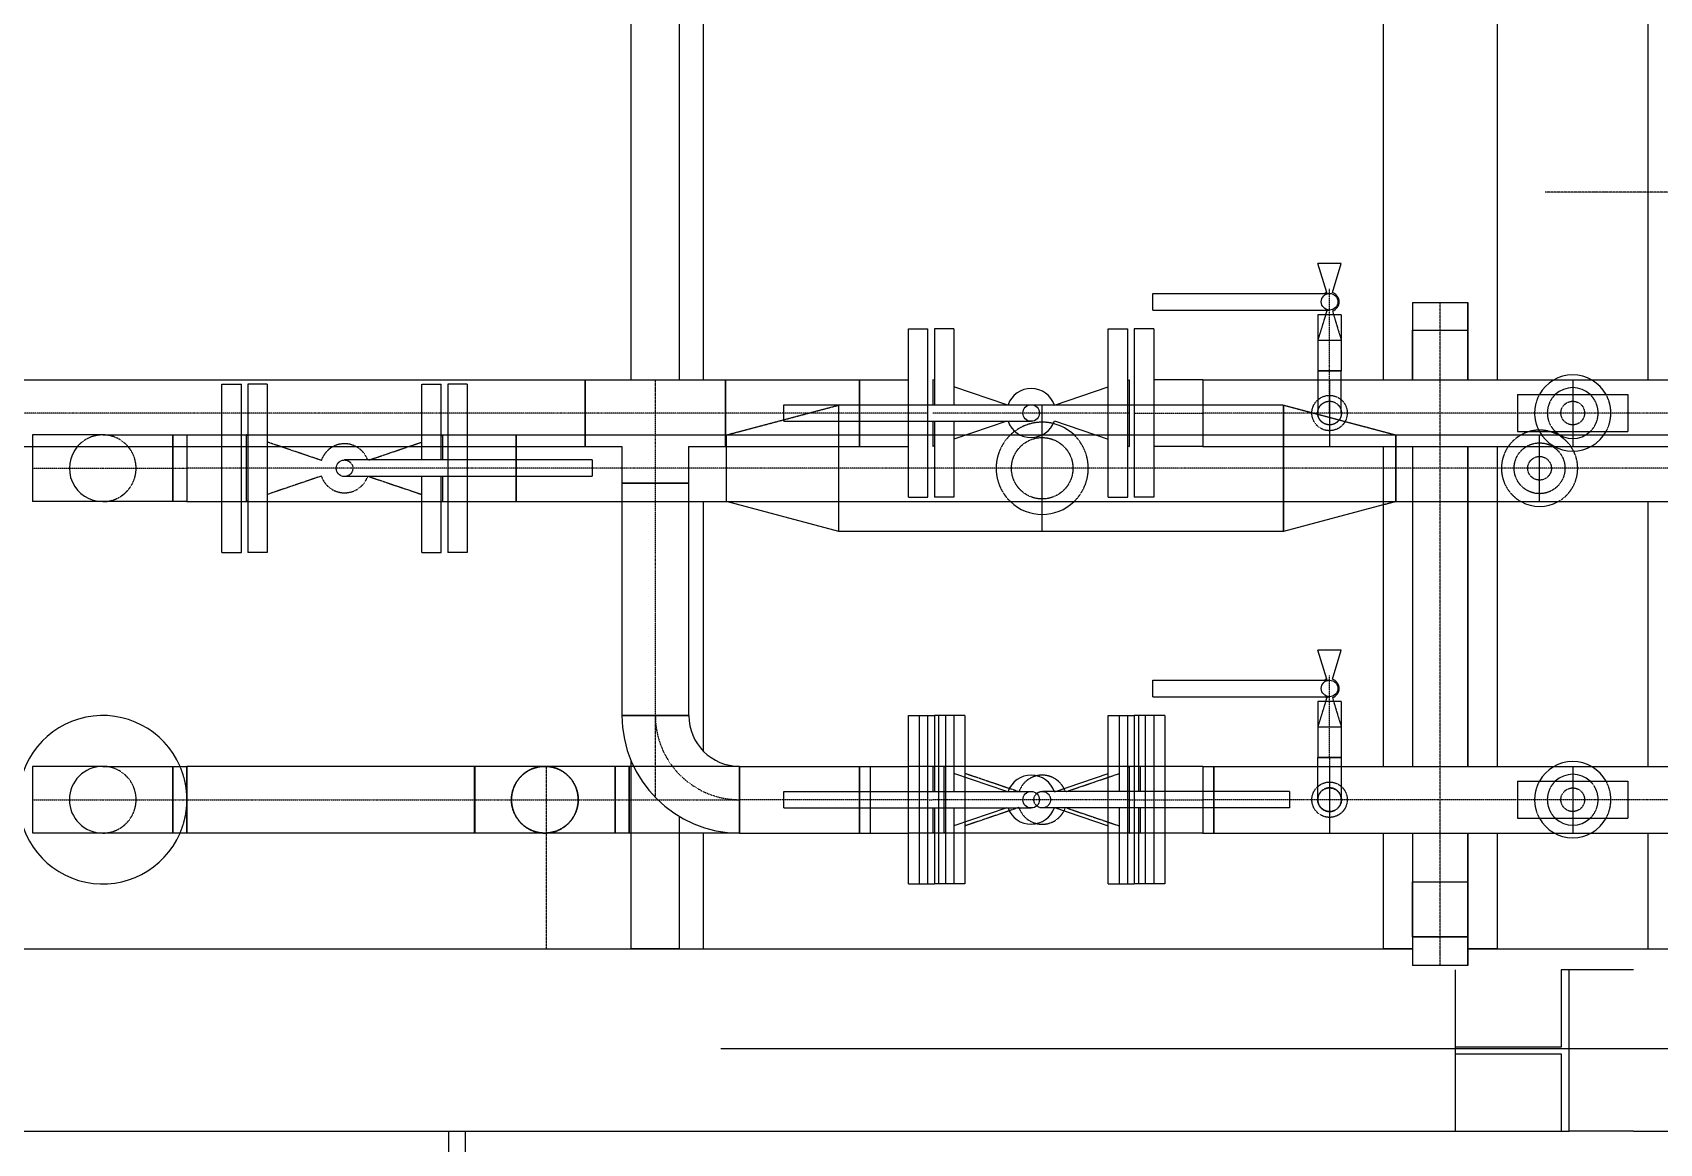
# Model space of a CAD drawing. Header units: millimetres. Extents: x -10011772 to -8149599, y 2847708 to 3434448.
# Drawn here: x -9499752 to -9496808, y 3207041 to 3209052 of the extents above; entities that cross this region are included whole.
import ezdxf

# ---------------------------------------------------------------- set-up
doc = ezdxf.new("R2010")
doc.units = ezdxf.units.MM
for name, pattern in [('DASHDOT2', [0.5, 0.25, -0.125, 0, -0.125]), ('DIVIDE2', [0.625, 0.25, -0.125, 0, -0.125, 0, -0.125]), ('HIDDEN2', [0.1875, 0.125, -0.0625])]:
    doc.linetypes.add(name, pattern=pattern)
doc.layers.add('总平面底图', color=9, linetype='Continuous')

# ---------------------------------------------------------------- blocks, each defined once
blk = doc.blocks.new('总平面底图 爆炸危险区 LOCATION I')
at = {"layer": '总平面底图', "linetype": 'Continuous'}
for p, q in [((226313.3, 140487.9), (226313.3, 141241)), ((225393, 140487.9), (225393, 141227.5)), ((225436.7, 140487.9), (225436.7, 141227.5)), ((225458.6, 140487.9), (225458.6, 141227.5)), ((226073.3, 141227.5), (226073.3, 140487.9)), ((226176.4, 141227.5), (226176.4, 140487.9)), ((226024.9, 140593.2), (226014.2, 140593.2)), ((226022.3, 140566.7), (226014.2, 140593.2)), ((226035.5, 140593.2), (226024.9, 140593.2)), ((226027.4, 140566.7), (226035.5, 140593.2)), ((225864.9, 140558.4), (225864.9, 140565.9)), ((225864.9, 140565.9), (226024.9, 140565.9)), ((225864.9, 140550.9), (225864.9, 140558.4)), ((225864.9, 140550.9), (226024.9, 140550.9)), ((226035.5, 140546.6), (226014.2, 140546.6)), ((226014.2, 140546.6), (226014.2, 140495.8)), ((226022.3, 140550.1), (226021.3, 140546.6)), ((226027.4, 140550.1), (226028.5, 140546.6)), ((226035.5, 140546.6), (226035.5, 140495.8)), ((226099.9, 140557.7), (226099.9, 140487.9)), ((226099.9, 140557.7), (226099.9, 140487.9)), ((226099.9, 140557.7), (226149.9, 140557.7)), ((226099.9, 140557.7), (226149.9, 140557.7)), ((226149.9, 140487.9), (226149.9, 140557.7)), ((226149.9, 140557.7), (226149.9, 140487.9)), ((225644, 140465.2), (225644, 140533.9)), ((225644, 140533.9), (225661.5, 140533.9)), ((225661.5, 140465.2), (225661.5, 140533.9)), ((225667.5, 140533.9), (225667.5, 140465.2)), ((225685, 140533.9), (225667.5, 140533.9)), ((225685, 140533.9), (225685, 140465.2)), ((225824.7, 140457.7), (225824.7, 140533.9)), ((225824.7, 140533.9), (225842.3, 140533.9)), ((225842.3, 140457.7), (225842.3, 140533.9)), ((225848.2, 140533.9), (225848.2, 140457.7)), ((225865.8, 140533.9), (225848.2, 140533.9)), ((225865.8, 140533.9), (225865.8, 140457.7)), ((226099.9, 140487.9), (226099.9, 140532.7)), ((226099.9, 140487.9), (226099.9, 140532.7)), ((226099.9, 140532.7), (226149.9, 140532.7)), ((226099.9, 140532.7), (226149.9, 140532.7)), ((226149.9, 140532.7), (226149.9, 140487.9)), ((226149.9, 140532.7), (226149.9, 140487.9)), ((226014.2, 140523.6), (226035.5, 140523.6)), ((224376.9, 140487.9), (225351.4, 140487.9)), ((225351.4, 140427.5), (225351.4, 140487.9)), ((225351.4, 140487.9), (225478.4, 140487.9)), ((225351.4, 140487.9), (225351.4, 140427.5)), ((225478.4, 140487.9), (225478.4, 140427.5)), ((225478.4, 140487.9), (225599.6, 140487.9)), ((225478.4, 140427.5), (225478.4, 140487.9)), ((225599.6, 140465.2), (225599.6, 140487.9)), ((225599.6, 140487.9), (225644, 140487.9)), ((225599.6, 140487.9), (225599.6, 140465.2)), ((225666, 140487.9), (225666, 140465.2)), ((225667.5, 140487.3), (225666, 140487.9)), ((225842.3, 140487.3), (225843.8, 140487.9)), ((225843.8, 140427.5), (225843.8, 140487.9)), ((225910.2, 140487.9), (225865.8, 140487.9)), ((225910.2, 140487.9), (225910.2, 140457.7)), ((225910.2, 140487.9), (225910.2, 140427.5)), ((225910.2, 140487.9), (226024.9, 140487.9)), ((226035.5, 140495.8), (226014.2, 140495.8)), ((226014.2, 140495.8), (226024.9, 140495.8)), ((226014.2, 140495.8), (226014.2, 140487.9)), ((226024.9, 140495.8), (226035.5, 140495.8)), ((226024.9, 140487.9), (226024.9, 140427.5)), ((226024.9, 140487.9), (226024.9, 140427.5)), ((226024.9, 140487.9), (226228.2, 140487.9)), ((226035.5, 140487.9), (226035.5, 140495.8)), ((226261.6, 140487.9), (226488.4, 140487.9)), ((225732.8, 140465.2), (225685, 140481.4)), ((225775.9, 140464.8), (225824.7, 140481.4)), ((226194.9, 140474.4), (226244.9, 140474.4)), ((226194.9, 140474.4), (226194.9, 140441.1)), ((226244.9, 140474.4), (226294.9, 140474.4)), ((226294.9, 140474.4), (226294.9, 140441.1)), ((225531, 140457.7), (225531, 140465.2)), ((225531, 140465.2), (225754.9, 140465.2)), ((225531, 140450.2), (225531, 140457.7)), ((225776, 140464.9), (225775.9, 140464.9)), ((225824.7, 140381.5), (225824.7, 140457.7)), ((225842.3, 140381.5), (225842.3, 140457.7)), ((225848.2, 140464.9), (225843.8, 140464.9)), ((225848.2, 140457.7), (225848.2, 140381.5)), ((225865.8, 140457.7), (225865.8, 140381.5)), ((225910.2, 140457.7), (225910.2, 140427.5)), ((225531, 140450.2), (225754.9, 140450.2)), ((225599.6, 140427.5), (225599.6, 140450.2)), ((225599.6, 140450.2), (225599.6, 140427.5)), ((225644, 140381.5), (225644, 140450.2)), ((225661.5, 140381.5), (225661.5, 140450.2)), ((225666, 140450.2), (225666, 140427.5)), ((225667.5, 140450.2), (225667.5, 140381.5)), ((225685, 140450.2), (225685, 140381.5)), ((225732.8, 140450.2), (225685, 140434)), ((225775.9, 140450.6), (225824.7, 140434)), ((224376.9, 140427.5), (225351.4, 140427.5)), ((224851.4, 140427.5), (224851.4, 140407.7)), ((224991.1, 140427.5), (224991.1, 140377.5)), ((224991.1, 140427.5), (224991.1, 140377.5)), ((225351.4, 140427.5), (225384.7, 140427.5)), ((225384.7, 140427.5), (225384.7, 140394.2)), ((225445, 140427.5), (225478.4, 140427.5)), ((225445, 140427.5), (225445, 140394.2)), ((225478.4, 140437.9), (225478.4, 140437.9)), ((225478.4, 140427.5), (225599.6, 140427.5)), ((225599.6, 140427.5), (225644, 140427.5)), ((225661.5, 140437.9), (225666, 140437.9)), ((225667.5, 140428.1), (225666, 140427.5)), ((225696.4, 140437.9), (225744.9, 140437.9)), ((225764.9, 140437.9), (225813.3, 140437.9)), ((225842.3, 140428.1), (225843.8, 140427.5)), ((225843.8, 140437.9), (225848.2, 140437.9)), ((225910.2, 140427.5), (225865.8, 140427.5)), ((225910.2, 140427.5), (226024.9, 140427.5)), ((226024.9, 140427.5), (226228.2, 140427.5)), ((226073.3, 140427.5), (226073.3, 140137.9)), ((226099.9, 140427.5), (226099.9, 140137.9)), ((226099.9, 140427.5), (226099.9, 140137.9)), ((226149.9, 140137.9), (226149.9, 140427.5)), ((226149.9, 140427.5), (226149.9, 140137.9)), ((226176.4, 140427.5), (226176.4, 140137.9)), ((226194.9, 140441.1), (226244.9, 140441.1)), ((226244.9, 140441.1), (226294.9, 140441.1)), ((226261.6, 140427.5), (226488.4, 140427.5)), ((224851.4, 140407.7), (224851.4, 140377.5)), ((225445, 140394.2), (225384.7, 140394.2)), ((225384.7, 140394.2), (225384.7, 140183.9)), ((225384.7, 140394.2), (225445, 140394.2)), ((225393, 140394.2), (225393, 140394.2)), ((225436.7, 140394.2), (225436.7, 140394.2)), ((225445, 140394.2), (225445, 140183.9)), ((224914.9, 140377.5), (224851.4, 140377.5)), ((224991.1, 140377.5), (224914.9, 140377.5)), ((224991.1, 140377.5), (225384.7, 140377.5)), ((225022.8, 140331.5), (225022.8, 140377.5)), ((225040.4, 140331.5), (225040.4, 140377.5)), ((225046.3, 140377.5), (225046.3, 140331.5)), ((225063.8, 140377.5), (225063.8, 140331.5)), ((225203.6, 140331.5), (225203.6, 140377.5)), ((225221.1, 140331.5), (225221.1, 140377.5)), ((225227.1, 140377.5), (225227.1, 140331.5)), ((225244.6, 140377.5), (225244.6, 140331.5)), ((225445, 140377.5), (226073.3, 140377.5)), ((225458.6, 140151.3), (225458.6, 140377.5)), ((225581, 140350.6), (225479.4, 140377.5)), ((225581, 140350.6), (225581, 140377.5)), ((225581, 140350.6), (225581, 140377.5)), ((225644, 140381.5), (225661.5, 140381.5)), ((225685, 140381.5), (225667.5, 140381.5)), ((225824.7, 140381.5), (225842.3, 140381.5)), ((225865.8, 140381.5), (225848.2, 140381.5)), ((225983.2, 140377.5), (225983.2, 140350.6)), ((226073.3, 140374.5), (225983.2, 140350.6)), ((226176.4, 140377.5), (227093, 140377.5)), ((226313.3, 140137.9), (226313.3, 140377.5)), ((225764.9, 140350.6), (225764.9, 140366)), ((225764.9, 140350.6), (225764.9, 140366)), ((225764.9, 140350.6), (225581, 140350.6)), ((225983.2, 140350.6), (225764.9, 140350.6)), ((225022.8, 140331.5), (225040.4, 140331.5)), ((225063.8, 140331.5), (225046.3, 140331.5)), ((225203.6, 140331.5), (225221.1, 140331.5)), ((225244.6, 140331.5), (225227.1, 140331.5)), ((226024.9, 140243.2), (226014.2, 140243.2)), ((226022.3, 140216.7), (226014.2, 140243.2)), ((226035.5, 140243.2), (226024.9, 140243.2)), ((226027.4, 140216.7), (226035.5, 140243.2)), ((225864.9, 140208.4), (225864.9, 140215.9)), ((225864.9, 140215.9), (226024.9, 140215.9)), ((225864.9, 140200.9), (225864.9, 140208.4)), ((225864.9, 140200.9), (226024.9, 140200.9)), ((226035.5, 140196.6), (226014.2, 140196.6)), ((226014.2, 140196.6), (226014.2, 140145.8)), ((226022.3, 140200.1), (226021.3, 140196.6)), ((226027.4, 140200.1), (226028.5, 140196.6)), ((226035.5, 140196.6), (226035.5, 140145.8)), ((225445, 140183.9), (225384.7, 140183.9)), ((225384.7, 140183.9), (225445, 140183.9)), ((225644, 140115.2), (225644, 140183.9)), ((225644, 140183.9), (225661.5, 140183.9)), ((225661.5, 140183.9), (225667.5, 140183.9)), ((225661.5, 140115.2), (225661.5, 140183.9)), ((225667.5, 140183.9), (225667.5, 140115.2)), ((225685, 140183.9), (225667.5, 140183.9)), ((225685, 140183.9), (225685, 140115.2)), ((225695, 140183.9), (225685, 140183.9)), ((225695, 140183.9), (225695, 140137.9)), ((225824.7, 140107.7), (225824.7, 140183.9)), ((225824.7, 140183.9), (225842.3, 140183.9)), ((225842.3, 140107.7), (225842.3, 140183.9)), ((225842.3, 140183.9), (225848.2, 140183.9)), ((225848.2, 140183.9), (225848.2, 140107.7)), ((225865.8, 140183.9), (225848.2, 140183.9)), ((225875.8, 140183.9), (225865.8, 140183.9)), ((225865.8, 140183.9), (225865.8, 140107.7)), ((225875.8, 140183.9), (225875.8, 140137.9)), ((226014.2, 140173.6), (226035.5, 140173.6)), ((224914.9, 140137.9), (224991.1, 140137.9)), ((224991.1, 140077.5), (224991.1, 140137.9)), ((225393, 140137.9), (224991.1, 140137.9)), ((224991.1, 140137.9), (224991.1, 140077.5)), ((225314.9, 140137.9), (225315, 140137.9)), ((225393, 139972.8), (225393, 140142.7)), ((225491.1, 140137.9), (225491.1, 140077.5)), ((225491.1, 140137.9), (225599.6, 140137.9)), ((225491.1, 140077.5), (225491.1, 140137.9)), ((225599.6, 140115.2), (225599.6, 140137.9)), ((225599.6, 140137.9), (225644, 140137.9)), ((225599.6, 140137.9), (225599.6, 140115.2)), ((225667.5, 140137.9), (225661.5, 140137.9)), ((225666, 140137.9), (225666, 140115.2)), ((225667.5, 140137.3), (225666, 140137.9)), ((225824.7, 140137.9), (225685, 140137.9)), ((225842.3, 140137.3), (225843.8, 140137.9)), ((225848.2, 140137.9), (225842.3, 140137.9)), ((225843.8, 140077.5), (225843.8, 140137.9)), ((225910.2, 140137.9), (225865.8, 140137.9)), ((225910.2, 140137.9), (225910.2, 140107.7)), ((225910.2, 140137.9), (225910.2, 140077.5)), ((225910.2, 140137.9), (226024.9, 140137.9)), ((226014.2, 140145.8), (226024.9, 140145.8)), ((226014.2, 140137.9), (226014.2, 140145.8)), ((226035.5, 140145.8), (226014.2, 140145.8)), ((226024.9, 140145.8), (226035.5, 140145.8)), ((226024.9, 140137.9), (226024.9, 140077.5)), ((226024.9, 140137.9), (226024.9, 140077.5)), ((226024.9, 140137.9), (226228.2, 140137.9)), ((226035.5, 140145.8), (226035.5, 140137.9)), ((226261.6, 140137.9), (226488.4, 140137.9)), ((225732.8, 140115.2), (225685, 140131.4)), ((225775.9, 140114.8), (225824.7, 140131.4)), ((226194.9, 140124.4), (226244.9, 140124.4)), ((226194.9, 140124.4), (226194.9, 140091.1)), ((226244.9, 140124.4), (226294.9, 140124.4)), ((226294.9, 140124.4), (226294.9, 140091.1)), ((225531, 140107.7), (225531, 140115.2)), ((225531, 140115.2), (225754.9, 140115.2)), ((225531, 140100.2), (225531, 140107.7)), ((225824.7, 140031.5), (225824.7, 140107.7)), ((225842.3, 140031.5), (225842.3, 140107.7)), ((225848.2, 140107.7), (225848.2, 140031.5)), ((225865.8, 140107.7), (225865.8, 140031.5)), ((225910.2, 140107.7), (225910.2, 140077.5)), ((225436.7, 139972.8), (225436.7, 140092.5)), ((225531, 140100.2), (225754.9, 140100.2)), ((225599.6, 140077.5), (225599.6, 140100.2)), ((225599.6, 140100.2), (225599.6, 140077.5)), ((225644, 140031.5), (225644, 140100.2)), ((225661.5, 140031.5), (225661.5, 140100.2)), ((225666, 140100.2), (225666, 140077.5)), ((225667.5, 140100.2), (225667.5, 140031.5)), ((225685, 140100.2), (225685, 140031.5)), ((225732.8, 140100.2), (225685, 140084)), ((225775.9, 140100.6), (225824.7, 140084)), ((226194.9, 140091.1), (226244.9, 140091.1)), ((226244.9, 140091.1), (226294.9, 140091.1)), ((224991.1, 140077.5), (224914.9, 140077.5)), ((225393, 140077.5), (224991.1, 140077.5)), ((225491.1, 140077.5), (225436.7, 140077.5)), ((225458.6, 139972.8), (225458.6, 140077.5)), ((225491.1, 140077.5), (225599.6, 140077.5)), ((225599.6, 140077.5), (225644, 140077.5)), ((225667.5, 140077.5), (225661.5, 140077.5)), ((225667.5, 140078.1), (225666, 140077.5)), ((225824.7, 140077.5), (225685, 140077.5)), ((225695, 140077.5), (225695, 140031.5)), ((225842.3, 140078.1), (225843.8, 140077.5)), ((225848.2, 140077.5), (225842.3, 140077.5)), ((225910.2, 140077.5), (225865.8, 140077.5)), ((225875.8, 140077.5), (225875.8, 140031.5)), ((225910.2, 140077.5), (226024.9, 140077.5)), ((226024.9, 140077.5), (226228.2, 140077.5)), ((226073.3, 140077.5), (226073.3, 139972.8)), ((226099.9, 140077.5), (226099.9, 139957.7)), ((226099.9, 140077.5), (226099.9, 139957.7)), ((226149.9, 139957.7), (226149.9, 140077.5)), ((226149.9, 140077.5), (226149.9, 139957.7)), ((226176.4, 140077.5), (226176.4, 139972.8)), ((226261.6, 140077.5), (226488.4, 140077.5)), ((226313.3, 139972.8), (226313.3, 140077.5)), ((225644, 140031.5), (225661.5, 140031.5)), ((225661.5, 140031.5), (225667.5, 140031.5)), ((225685, 140031.5), (225667.5, 140031.5)), ((225695, 140031.5), (225685, 140031.5)), ((225824.7, 140031.5), (225842.3, 140031.5)), ((225842.3, 140031.5), (225848.2, 140031.5)), ((225865.8, 140031.5), (225848.2, 140031.5)), ((225875.8, 140031.5), (225865.8, 140031.5)), ((226099.9, 139983.5), (226099.9, 140033.5)), ((226099.9, 139983.5), (226099.9, 140033.5)), ((226099.9, 140033.5), (226149.9, 140033.5)), ((226099.9, 140033.5), (226149.9, 140033.5)), ((226149.9, 140033.5), (226149.9, 139983.5)), ((226149.9, 140033.5), (226149.9, 139983.5)), ((224314.9, 139972.8), (226099.9, 139972.8)), ((225436.7, 139972.8), (225393, 139972.8)), ((226099.9, 139972.8), (226073.3, 139972.8)), ((226149.9, 139983.5), (226099.9, 139983.5)), ((226099.9, 139983.5), (226149.9, 139983.5)), ((226149.9, 139972.8), (227889.9, 139972.8)), ((226176.4, 139972.8), (226149.9, 139972.8)), ((226149.9, 139957.7), (226099.9, 139957.7)), ((226149.9, 139957.7), (226099.9, 139957.7)), ((226138.4, 139953.8), (226138.4, 139807.7)), ((226234.5, 139953.8), (226234.5, 139883.8)), ((226241.8, 139953.8), (226234.5, 139953.8)), ((226241.8, 139807.7), (226241.8, 139953.8)), ((226300, 139953.8), (226241.8, 139953.8)), ((226234.5, 139883.8), (226138.4, 139883.8)), ((229035.2, 139882.3), (225474, 139882.3)), ((226138.4, 139877.7), (226234.5, 139877.7)), ((226234.5, 139877.7), (226234.5, 139807.7)), ((224314.9, 139807.7), (226234.5, 139807.7)), ((225227.6, 139807.7), (225227.6, 139717.5)), ((225242.9, 139807.7), (225242.9, 139752.7)), ((226234.5, 139807.7), (226241.8, 139807.7)), ((226300, 139807.7), (226241.8, 139807.7)), ((226300, 139807.7), (229114.9, 139807.7))]:
    blk.add_line(p, q, dxfattribs=at)
at = {"layer": '总平面底图', "linetype": 'DASHDOT2'}
for p, q in [((226304.9, 140657.7), (226219.9, 140657.7)), ((228282.4, 140657.7), (226304.9, 140657.7)), ((226124.9, 139957.7), (226124.9, 140557.7)), ((225414.9, 140457.7), (225414.9, 140487.9)), ((225414.9, 140109.7), (225414.9, 140183.9)), ((225316.2, 140137.9), (225316.2, 140077.5)), ((225316.2, 140077.5), (225316.2, 139972.8))]:
    blk.add_line(p, q, dxfattribs=at)
at = {"layer": '总平面底图', "linetype": 'DIVIDE2'}
for p, q in [((226024.9, 140546.6), (226024.9, 140570.2)), ((226024.9, 140523.6), (226024.9, 140546.6)), ((226024.9, 140495.8), (226024.9, 140523.6)), ((226024.9, 140495.8), (226024.9, 140495.8)), ((226024.9, 140495.8), (226024.9, 140495.8)), ((226024.9, 140487.9), (226024.9, 140495.8)), ((226024.9, 140457.7), (226024.9, 140487.9)), ((225351.4, 140457.7), (224376.9, 140457.7)), ((225351.4, 140457.7), (225351.4, 140457.7)), ((225351.4, 140457.7), (225351.4, 140457.7)), ((225478.4, 140457.7), (225351.4, 140457.7)), ((225414.9, 140394.2), (225414.9, 140457.7)), ((225531, 140457.7), (225478.4, 140457.7)), ((225478.4, 140457.7), (225478.4, 140457.7)), ((225599.6, 140457.7), (225531, 140457.7)), ((225661.5, 140457.7), (225599.6, 140457.7)), ((225843.8, 140457.7), (225666, 140457.7)), ((225848.2, 140457.7), (225910.2, 140457.7)), ((226024.9, 140457.7), (225910.2, 140457.7)), ((226024.9, 140457.7), (226024.9, 140457.7)), ((226024.9, 140457.7), (226024.9, 140457.7)), ((226194.9, 140457.7), (226024.9, 140457.7)), ((226244.9, 140457.7), (226194.9, 140457.7)), ((226294.9, 140457.7), (226244.9, 140457.7)), ((226244.9, 140457.7), (226244.9, 140457.7)), ((226244.9, 140457.7), (226244.9, 140457.7)), ((226488.4, 140457.7), (226294.9, 140457.7)), ((224851.4, 140407.7), (224884.7, 140407.7)), ((224851.4, 140407.7), (224851.4, 140407.7)), ((224884.7, 140407.7), (224914.9, 140407.7)), ((224914.9, 140407.7), (224991.1, 140407.7)), ((224991.1, 140407.7), (224991.1, 140407.7)), ((224991.1, 140407.7), (224991.1, 140407.7)), ((225384.7, 140407.7), (224991.1, 140407.7)), ((225445, 140407.7), (225384.7, 140407.7)), ((225644, 140407.7), (225445, 140407.7)), ((225661.5, 140407.7), (225644, 140407.7)), ((225667.5, 140407.7), (225661.5, 140407.7)), ((225685, 140407.7), (225667.5, 140407.7)), ((225824.7, 140407.7), (225685, 140407.7)), ((225842.3, 140407.7), (225824.7, 140407.7)), ((225848.2, 140407.7), (225842.3, 140407.7)), ((225865.8, 140407.7), (225848.2, 140407.7)), ((226073.3, 140407.7), (225865.8, 140407.7)), ((226176.4, 140407.7), (226073.3, 140407.7)), ((226605.7, 140407.7), (226176.4, 140407.7)), ((225414.9, 140183.9), (225414.9, 140394.2)), ((225414.9, 140394.2), (225414.9, 140394.2)), ((226024.9, 140196.6), (226024.9, 140220.2)), ((226024.9, 140173.6), (226024.9, 140196.6)), ((225414.9, 140183.9), (225414.9, 140183.9)), ((225414.9, 140183.9), (225414.9, 140183.9)), ((226024.9, 140145.8), (226024.9, 140173.6)), ((226024.9, 140145.8), (226024.9, 140145.8)), ((226024.9, 140145.8), (226024.9, 140145.8)), ((224851.4, 140107.7), (224914.9, 140107.7)), ((224851.4, 140107.7), (224851.4, 140107.7)), ((224914.9, 140107.7), (224991.1, 140107.7)), ((224991.1, 140107.7), (225393, 140107.7)), ((224991.1, 140107.7), (224991.1, 140107.7)), ((224991.1, 140107.7), (224991.1, 140107.7)), ((225314.9, 140107.7), (225314.9, 140107.7)), ((225393, 140107.7), (225491.1, 140107.7)), ((225531, 140107.7), (225491.1, 140107.7)), ((225491.1, 140107.7), (225491.1, 140107.7)), ((225491.1, 140107.7), (225491.1, 140107.7)), ((225599.6, 140107.7), (225531, 140107.7)), ((225661.5, 140107.7), (225599.6, 140107.7)), ((225661.5, 140107.7), (225666, 140107.7)), ((225843.8, 140107.7), (225666, 140107.7)), ((225843.8, 140107.7), (225848.2, 140107.7)), ((225848.2, 140107.7), (225910.2, 140107.7)), ((226024.9, 140107.7), (225910.2, 140107.7)), ((226024.9, 140107.7), (226024.9, 140107.7)), ((226024.9, 140107.7), (226024.9, 140107.7)), ((226194.9, 140107.7), (226024.9, 140107.7)), ((226244.9, 140107.7), (226194.9, 140107.7)), ((226244.9, 140107.7), (226244.9, 140107.7)), ((226244.9, 140107.7), (226244.9, 140107.7)), ((226294.9, 140107.7), (226244.9, 140107.7)), ((226488.4, 140107.7), (226294.9, 140107.7))]:
    blk.add_line(p, q, dxfattribs=at)
at = {"layer": '总平面底图', "linetype": 'HIDDEN2'}
for p, q in [((226021.3, 140546.6), (226014.2, 140523.6)), ((226028.5, 140546.6), (226035.5, 140523.6)), ((226014.2, 140487.9), (226014.2, 140457.7)), ((226035.5, 140457.7), (226035.5, 140487.9)), ((226228.2, 140487.9), (226244.9, 140487.9)), ((226244.9, 140487.9), (226244.9, 140427.5)), ((226244.9, 140487.9), (226244.9, 140427.5)), ((226244.9, 140487.9), (226261.6, 140487.9)), ((225022.8, 140407.7), (225022.8, 140483.9)), ((225022.8, 140483.9), (225040.4, 140483.9)), ((225040.4, 140407.7), (225040.4, 140483.9)), ((225046.3, 140483.9), (225046.3, 140407.7)), ((225063.8, 140483.9), (225046.3, 140483.9)), ((225063.8, 140483.9), (225063.8, 140407.7)), ((225203.6, 140415.2), (225203.6, 140483.9)), ((225203.6, 140483.9), (225221.1, 140483.9)), ((225221.1, 140415.2), (225221.1, 140483.9)), ((225227.1, 140483.9), (225227.1, 140407.7)), ((225244.6, 140483.9), (225227.1, 140483.9)), ((225244.6, 140483.9), (225244.6, 140407.7)), ((225479.4, 140437.9), (225581, 140464.9)), ((225581, 140407.7), (225581, 140464.9)), ((225581, 140377.5), (225581, 140464.9)), ((225764.9, 140464.9), (225581, 140464.9)), ((225599.6, 140457.7), (225599.6, 140465.2)), ((225599.6, 140465.2), (225599.6, 140450.2)), ((225599.6, 140450.2), (225599.6, 140457.7)), ((225644, 140457.7), (225644, 140465.2)), ((225644, 140450.2), (225644, 140457.7)), ((225661.5, 140457.7), (225661.5, 140465.2)), ((225661.5, 140450.2), (225661.5, 140457.7)), ((225764.9, 140366), (225764.9, 140464.9)), ((225764.9, 140366), (225764.9, 140464.9)), ((225775.9, 140464.9), (225764.9, 140464.9)), ((225843.8, 140464.9), (225776, 140464.9)), ((225983.2, 140464.9), (225848.2, 140464.9)), ((225983.2, 140464.9), (225983.2, 140407.7)), ((225983.2, 140464.9), (226084.8, 140437.9)), ((225983.2, 140350.6), (225983.2, 140464.9)), ((226024.9, 140468.4), (226024.9, 140468.4)), ((226024.9, 140447), (226024.9, 140447)), ((224851.4, 140437.9), (224851.4, 140427.5)), ((224914.9, 140437.9), (224851.4, 140437.9)), ((224914.9, 140437.9), (224991.1, 140437.9)), ((224978.4, 140407.7), (224978.4, 140437.9)), ((224978.4, 140437.9), (224978.4, 140407.7)), ((224991.1, 140437.9), (224991.1, 140427.5)), ((224991.1, 140437.9), (224991.1, 140427.5)), ((224991.1, 140437.9), (225478.4, 140437.9)), ((225044.8, 140437.9), (225044.8, 140377.5)), ((225046.3, 140437.3), (225044.8, 140437.9)), ((225112.7, 140414.8), (225063.8, 140431.4)), ((225155.8, 140415.2), (225203.6, 140431.4)), ((225221.1, 140437.3), (225222.6, 140437.9)), ((225222.6, 140415.2), (225222.6, 140437.9)), ((225289, 140377.5), (225289, 140437.9)), ((225289, 140437.9), (225289, 140407.7)), ((225478.4, 140437.9), (225661.5, 140437.9)), ((225479.4, 140407.7), (225479.4, 140437.9)), ((225479.4, 140377.5), (225479.4, 140437.9)), ((225666, 140437.9), (225696.4, 140437.9)), ((225744.9, 140437.9), (225764.9, 140437.9)), ((225813.3, 140437.9), (225843.8, 140437.9)), ((225848.2, 140437.9), (226546.8, 140437.9)), ((226084.8, 140437.9), (226084.8, 140407.7)), ((226084.8, 140377.5), (226084.8, 140437.9)), ((226214.9, 140377.5), (226214.9, 140437.9)), ((226214.9, 140377.5), (226214.9, 140437.9)), ((226228.2, 140427.5), (226244.9, 140427.5)), ((226244.9, 140427.5), (226261.6, 140427.5)), ((225357.6, 140415.2), (225133.7, 140415.2)), ((225357.6, 140415.2), (225357.6, 140407.7)), ((224978.4, 140377.5), (224978.4, 140407.7)), ((224978.4, 140407.7), (224978.4, 140377.5)), ((225022.8, 140377.5), (225022.8, 140407.7)), ((225040.4, 140377.5), (225040.4, 140407.7)), ((225046.3, 140407.7), (225046.3, 140377.5)), ((225063.8, 140407.7), (225063.8, 140377.5)), ((225112.7, 140400.6), (225063.8, 140384)), ((225357.6, 140400.2), (225133.7, 140400.2)), ((225155.8, 140400.2), (225203.6, 140384)), ((225203.6, 140377.5), (225203.6, 140400.2)), ((225221.1, 140377.5), (225221.1, 140400.2)), ((225222.6, 140377.5), (225222.6, 140400.2)), ((225227.1, 140407.7), (225227.1, 140377.5)), ((225244.6, 140407.7), (225244.6, 140377.5)), ((225289, 140407.7), (225289, 140377.5)), ((225357.6, 140407.7), (225357.6, 140400.2)), ((225479.4, 140377.5), (225479.4, 140407.7)), ((225581, 140377.5), (225581, 140407.7)), ((225983.2, 140407.7), (225983.2, 140377.5)), ((226084.8, 140407.7), (226084.8, 140377.5)), ((225046.3, 140378.1), (225044.8, 140377.5)), ((225221.1, 140378.1), (225222.6, 140377.5)), ((225384.7, 140377.5), (225445, 140377.5)), ((226084.8, 140377.5), (226073.3, 140374.5)), ((226073.3, 140377.5), (226176.4, 140377.5)), ((226021.3, 140196.6), (226014.2, 140173.6)), ((226028.5, 140196.6), (226035.5, 140173.6)), ((225654, 140107.7), (225654, 140183.9)), ((225671.5, 140107.7), (225671.5, 140183.9)), ((225677.5, 140183.9), (225677.5, 140107.7)), ((225834.7, 140115.2), (225834.7, 140183.9)), ((225852.3, 140115.2), (225852.3, 140183.9)), ((225858.2, 140183.9), (225858.2, 140107.7)), ((224851.4, 140137.9), (224851.4, 140107.7)), ((224914.9, 140137.9), (224851.4, 140137.9)), ((224978.4, 140077.5), (224978.4, 140137.9)), ((224978.4, 140137.9), (224978.4, 140107.7)), ((225251.4, 140077.5), (225251.4, 140137.9)), ((225251.5, 140137.9), (225251.5, 140107.7)), ((225315, 140137.9), (225315, 140137.9)), ((225378.4, 140077.5), (225378.4, 140137.9)), ((225378.4, 140137.9), (225378.4, 140107.7)), ((225391.1, 140107.7), (225391.1, 140137.9)), ((225491.1, 140137.9), (225393, 140137.9)), ((225609.6, 140107.7), (225609.6, 140137.9)), ((225609.6, 140077.5), (225609.6, 140137.9)), ((225661.5, 140137.9), (225644, 140137.9)), ((225685, 140137.9), (225667.5, 140137.9)), ((225676, 140137.9), (225676, 140077.5)), ((225677.5, 140137.3), (225676, 140137.9)), ((225695, 140137.9), (225695, 140107.7)), ((225842.3, 140137.9), (225824.7, 140137.9)), ((225865.8, 140137.9), (225848.2, 140137.9)), ((225852.3, 140137.3), (225853.8, 140137.9)), ((225853.8, 140115.2), (225853.8, 140137.9)), ((225875.8, 140137.9), (225875.8, 140107.7)), ((225920.2, 140137.9), (225920.2, 140107.7)), ((225920.2, 140077.5), (225920.2, 140137.9)), ((226228.2, 140137.9), (226244.9, 140137.9)), ((226244.9, 140137.9), (226244.9, 140077.5)), ((226244.9, 140137.9), (226244.9, 140077.5)), ((226244.9, 140137.9), (226261.6, 140137.9)), ((225743.8, 140114.8), (225695, 140131.4)), ((225787, 140115.2), (225834.7, 140131.4)), ((226024.9, 140118.4), (226024.9, 140118.4)), ((224851.4, 140107.7), (224851.4, 140077.5)), ((224978.4, 140107.7), (224978.4, 140077.5)), ((225251.5, 140107.7), (225251.5, 140077.5)), ((225378.4, 140107.7), (225378.4, 140077.5)), ((225391.1, 140077.5), (225391.1, 140107.7)), ((225599.6, 140107.7), (225599.6, 140115.2)), ((225599.6, 140115.2), (225599.6, 140100.2)), ((225599.6, 140100.2), (225599.6, 140107.7)), ((225609.6, 140077.5), (225609.6, 140107.7)), ((225644, 140107.7), (225644, 140115.2)), ((225644, 140100.2), (225644, 140107.7)), ((225654, 140031.5), (225654, 140107.7)), ((225661.5, 140107.7), (225661.5, 140115.2)), ((225661.5, 140100.2), (225661.5, 140107.7)), ((225671.5, 140031.5), (225671.5, 140107.7)), ((225677.5, 140107.7), (225677.5, 140031.5)), ((225695, 140107.7), (225695, 140077.5)), ((225988.7, 140115.2), (225764.9, 140115.2)), ((225858.2, 140107.7), (225858.2, 140031.5)), ((225875.8, 140107.7), (225875.8, 140077.5)), ((225920.2, 140107.7), (225920.2, 140077.5)), ((225988.7, 140115.2), (225988.7, 140107.7)), ((225988.7, 140107.7), (225988.7, 140100.2)), ((225743.8, 140100.6), (225695, 140084)), ((225988.7, 140100.2), (225764.9, 140100.2)), ((225787, 140100.2), (225834.7, 140084)), ((225834.7, 140031.5), (225834.7, 140100.2)), ((225852.3, 140031.5), (225852.3, 140100.2)), ((225853.8, 140077.5), (225853.8, 140100.2)), ((226024.9, 140097), (226024.9, 140097)), ((224914.9, 140077.5), (224851.4, 140077.5)), ((225314.9, 140077.5), (225314.9, 140077.5)), ((225436.7, 140077.5), (225393, 140077.5)), ((225661.5, 140077.5), (225644, 140077.5)), ((225685, 140077.5), (225667.5, 140077.5)), ((225677.5, 140078.1), (225676, 140077.5)), ((225842.3, 140077.5), (225824.7, 140077.5)), ((225865.8, 140077.5), (225848.2, 140077.5)), ((225852.3, 140078.1), (225853.8, 140077.5)), ((226228.2, 140077.5), (226244.9, 140077.5)), ((226244.9, 140077.5), (226261.6, 140077.5))]:
    blk.add_line(p, q, dxfattribs=at)
at = {"layer": '总平面底图', "linetype": 'Continuous'}
for centre in [(226024.9, 140558.4), (225754.9, 140457.7), (226024.9, 140208.4), (225754.9, 140107.7)]:
    blk.add_circle(centre, 7.5, dxfattribs=at)
at = {"layer": '总平面底图', "linetype": 'HIDDEN2'}
for centre, radius in [((226024.9, 140457.7), 16), ((226024.9, 140457.7), 10.7), ((226024.9, 140457.7), 10.7), ((226244.9, 140457.7), 10.7), ((225764.9, 140407.7), 27.8), ((226214.9, 140407.7), 23), ((225133.7, 140407.7), 7.5), ((226214.9, 140407.7), 10.7), ((225314.9, 140107.7), 30.2), ((226024.9, 140107.7), 16), ((226024.9, 140107.7), 10.7), ((226244.9, 140107.7), 10.7), ((225764.9, 140107.7), 7.5)]:
    blk.add_circle(centre, radius, dxfattribs=at)
at = {"layer": '总平面底图', "linetype": 'Continuous'}
for centre, radius, start, end in [((226024.9, 140558.4), 8.7, 107.0439, 120.4447), ((226024.9, 140558.4), 8.7, 0, 72.9561), ((226024.9, 140558.4), 8.7, 239.5553, 252.9561), ((226024.9, 140558.4), 8.7, 287.0439, 0), ((226244.9, 140457.7), 34.5, 28.8738, 151.1262), ((225754.9, 140457.7), 22.2, 18.7413, 160.2779), ((226244.9, 140457.7), 23, 46.4125, 133.5875), ((225754.9, 140457.7), 22.2, 199.7221, 341.2587), ((225764.9, 140407.7), 41.7, 46.3013, 76.0125), ((224914.9, 140407.7), 30.2, 138.8763, 270), ((224914.9, 140407.7), 30.2, 138.8763, 270), ((225764.9, 140407.7), 41.7, 126.6073, 133.6987), ((226244.9, 140457.7), 34.5, 208.8738, 331.1262), ((226244.9, 140457.7), 23, 226.4125, 313.5875), ((225764.9, 140407.7), 41.7, 226.3013, 313.6987), ((226214.9, 140407.7), 34.5, 241.0177, 298.9823), ((226024.9, 140208.4), 8.7, 107.0439, 120.4447), ((226024.9, 140208.4), 8.7, 0, 72.9561), ((226024.9, 140208.4), 8.7, 287.0439, 0), ((226024.9, 140208.4), 8.7, 239.5553, 252.9561), ((224914.9, 140107.7), 76.2, 23.318, 336.682), ((225491.1, 140183.9), 106.4, 180, 270), ((225491.1, 140183.9), 46, 180, 270), ((224914.9, 140107.7), 30.2, 90, 270), ((224914.9, 140107.7), 30.2, 90, 270), ((226244.9, 140107.7), 34.5, 28.8738, 151.1262), ((225754.9, 140107.7), 22.2, 18.7413, 160.2779), ((226244.9, 140107.7), 23, 46.4125, 133.5875), ((225754.9, 140107.7), 22.2, 199.7221, 341.2587), ((226244.9, 140107.7), 34.5, 208.8738, 331.1262), ((226244.9, 140107.7), 23, 226.4125, 313.5875)]:
    blk.add_arc(centre, radius, start, end, dxfattribs=at)
at = {"layer": '总平面底图', "linetype": 'HIDDEN2'}
for centre, radius, start, end in [((226244.9, 140457.7), 34.5, 151.1262, 180), ((226244.9, 140457.7), 23, 133.5875, 180), ((226244.9, 140457.7), 23, 313.5875, 46.4125), ((226244.9, 140457.7), 34.5, 331.1262, 28.8738), ((226024.9, 140457.7), 10.7, 90.0091, 90), ((226244.9, 140457.7), 34.5, 180, 208.8738), ((226244.9, 140457.7), 23, 180, 226.4125), ((225764.9, 140407.7), 41.7, 76.0125, 126.6073), ((226214.9, 140407.7), 34.5, 298.9823, 180), ((224914.9, 140407.7), 30.2, 90, 138.8763), ((224914.9, 140407.7), 30.2, 90, 138.8763), ((224914.9, 140407.7), 30.2, 270, 90), ((225133.7, 140407.7), 22.2, 19.7221, 161.2587), ((225764.9, 140407.7), 41.7, 133.6987, 226.3013), ((225764.9, 140407.7), 41.7, 0, 46.3013), ((225133.7, 140407.7), 22.2, 198.7413, 340.2779), ((225764.9, 140407.7), 41.7, 313.6987, 0), ((226214.9, 140407.7), 34.5, 180, 241.0177), ((224914.9, 140107.7), 30.2, 0, 90), ((224914.9, 140107.7), 76.2, 0, 23.318), ((225314.9, 140107.7), 30.2, 90, 270), ((225314.9, 140107.7), 30.2, 90.0794, 269.8619), ((225314.9, 140107.7), 30.2, 269.9706, 89.9706), ((225314.9, 140107.7), 30.2, 270, 90), ((225764.9, 140107.7), 22.2, 19.7221, 161.2587), ((226024.9, 140107.7), 10.7, 90, 270.0002), ((226024.9, 140107.7), 10.7, 270.0406, 89.9596), ((226244.9, 140107.7), 34.5, 151.1262, 208.8738), ((226244.9, 140107.7), 23, 133.5875, 226.4125), ((226244.9, 140107.7), 23, 0, 46.4125), ((226244.9, 140107.7), 34.5, 0, 28.8738), ((224914.9, 140107.7), 30.2, 270, 0), ((224914.9, 140107.7), 76.2, 336.682, 0), ((226244.9, 140107.7), 23, 313.5875, 0), ((226244.9, 140107.7), 34.5, 331.1262, 0), ((225764.9, 140107.7), 22.2, 198.7413, 340.2779)]:
    blk.add_arc(centre, radius, start, end, dxfattribs=at)
at = {"layer": '总平面底图', "linetype": 'DIVIDE2'}
blk.add_arc((225491.1, 140183.9), 76.2, 180, 270, dxfattribs=at)
at = {"layer": '总平面底图', "linetype": 'HIDDEN2'}
blk.add_ellipse((225391.1, 140107.7), major_axis=(0, 30.2), ratio=0.000087, dxfattribs=at)
at = {"layer": '总平面底图', "linetype": 'DIVIDE2'}
for major_axis, start_param, end_param in [((0, 38.1), 1.570796, 1.780667), ((0, -38.1), 4.92226, 6.283185)]:
    blk.add_ellipse((226024.9, 140145.8), major_axis=major_axis, ratio=0.000062, start_param=start_param, end_param=end_param, dxfattribs=at)
at = {"layer": '总平面底图', "linetype": 'HIDDEN2'}
for points in [[(226014.2, 140133.5), (226014.2, 140134.9), (226014.2, 140136.4), (226014.2, 140137.9)], [(226014.2, 140122.8), (226014.2, 140126), (226014.2, 140129.7), (226014.2, 140133.5)], [(226035.5, 140137.9), (226035.5, 140136.4), (226035.5, 140135), (226035.5, 140133.6)], [(226035.5, 140133.6), (226035.5, 140129.8), (226035.5, 140126.1), (226035.5, 140122.9)], [(226014.2, 140114.4), (226014.2, 140116.7), (226014.2, 140119.6), (226014.2, 140122.8)], [(226028.3, 140117.8), (226027.2, 140118.2), (226026, 140118.4), (226024.9, 140118.4)], [(226035.5, 140122.9), (226035.5, 140119.7), (226035.5, 140116.8), (226035.5, 140114.5)], [(226014.2, 140109.1), (226014.2, 140110.3), (226014.2, 140112.1), (226014.2, 140114.4)], [(226014.2, 140107.9), (226014.2, 140108.1), (226014.2, 140108.5), (226014.2, 140109.1)], [(226014.2, 140107.7), (226014.2, 140107.8), (226014.2, 140107.8), (226014.2, 140107.9)], [(226014.2, 140107.6), (226014.2, 140107.7), (226014.2, 140107.7), (226014.2, 140107.7)], [(226014.2, 140107.7), (226014.2, 140107.7), (226014.2, 140107.7), (226014.2, 140107.7)], [(226014.2, 140107.5), (226014.2, 140107.5), (226014.2, 140107.5), (226014.2, 140107.6)], [(226014.2, 140107.6), (226014.2, 140107.6), (226014.2, 140107.6), (226014.2, 140107.6)], [(226014.2, 140107.6), (226014.2, 140107.6), (226014.2, 140107.6), (226014.2, 140107.6)], [(226014.2, 140107.4), (226014.2, 140107.4), (226014.2, 140107.5), (226014.2, 140107.5)], [(226014.2, 140107.2), (226014.2, 140107.3), (226014.2, 140107.3), (226014.2, 140107.4)], [(226014.3, 140106.4), (226014.3, 140106.6), (226014.2, 140106.9), (226014.2, 140107.2)], [(226014.6, 140104.7), (226014.5, 140105.2), (226014.4, 140105.8), (226014.3, 140106.4)], [(226016.1, 140101.6), (226015.5, 140102.6), (226015, 140103.6), (226014.6, 140104.7)], [(226031.3, 140116.2), (226030.4, 140116.9), (226029.4, 140117.4), (226028.3, 140117.8)], [(226033.7, 140113.7), (226033, 140114.7), (226032.2, 140115.5), (226031.3, 140116.2)], [(226035.1, 140110.7), (226034.8, 140111.7), (226034.3, 140112.8), (226033.7, 140113.7)], [(226035.5, 140108.9), (226035.4, 140109.5), (226035.3, 140110.1), (226035.1, 140110.7)], [(226035.5, 140114.5), (226035.5, 140112.2), (226035.5, 140110.4), (226035.5, 140109.2)], [(226035.5, 140109.2), (226035.5, 140108.7), (226035.5, 140108.3), (226035.5, 140108)], [(226035.5, 140108.2), (226035.5, 140108.5), (226035.5, 140108.7), (226035.5, 140108.9)], [(226035.5, 140107.9), (226035.5, 140108), (226035.5, 140108.1), (226035.5, 140108.2)], [(226035.5, 140108), (226035.5, 140107.9), (226035.5, 140107.8), (226035.5, 140107.8)], [(226035.5, 140107.8), (226035.5, 140107.8), (226035.5, 140107.9), (226035.5, 140107.9)], [(226035.5, 140107.9), (226035.5, 140107.9), (226035.5, 140107.9), (226035.5, 140107.9)], [(226035.5, 140107.8), (226035.5, 140107.8), (226035.5, 140107.7), (226035.5, 140107.7)], [(226035.5, 140107.7), (226035.5, 140107.8), (226035.5, 140107.8), (226035.5, 140107.8)], [(226035.5, 140107.8), (226035.5, 140107.8), (226035.5, 140107.8), (226035.5, 140107.8)], [(226035.5, 140107.7), (226035.5, 140107.7), (226035.5, 140107.7), (226035.5, 140107.7)], [(226018.5, 140099.2), (226017.6, 140099.9), (226016.7, 140100.7), (226016.1, 140101.6)], [(226021.5, 140097.6), (226020.4, 140098), (226019.4, 140098.5), (226018.5, 140099.2)], [(226024.9, 140097), (226023.7, 140097), (226022.6, 140097.2), (226021.5, 140097.6)]]:
    blk.add_open_spline(points, degree=3, dxfattribs=at)

msp = doc.modelspace()

# ---------------------------------------------------------------- block references
at = {"layer": '总平面底图', "xscale": 2, "yscale": 2, "zscale": 2}
msp.add_blockref('总平面底图 爆炸危险区 LOCATION I', (-9949454.3, 2927447.9), dxfattribs=at)

doc.saveas('drawing.dxf')
